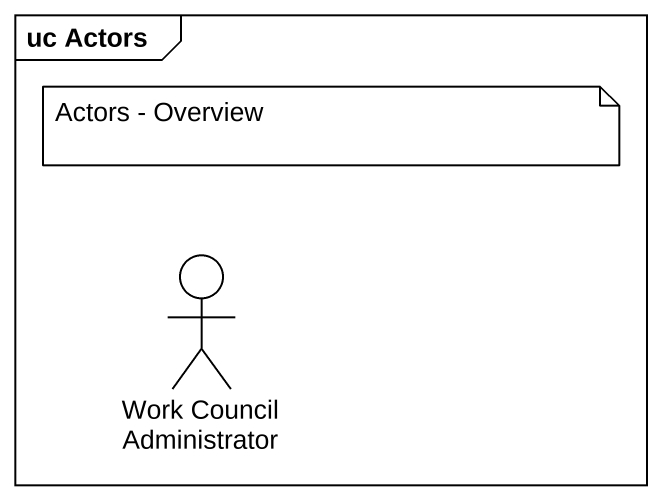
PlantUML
@startuml
mainframe uc Actors
actor "Work Council Administrator" as Work_Council_Administrator
note as N1
  Actors - Overview
end note
@enduml
